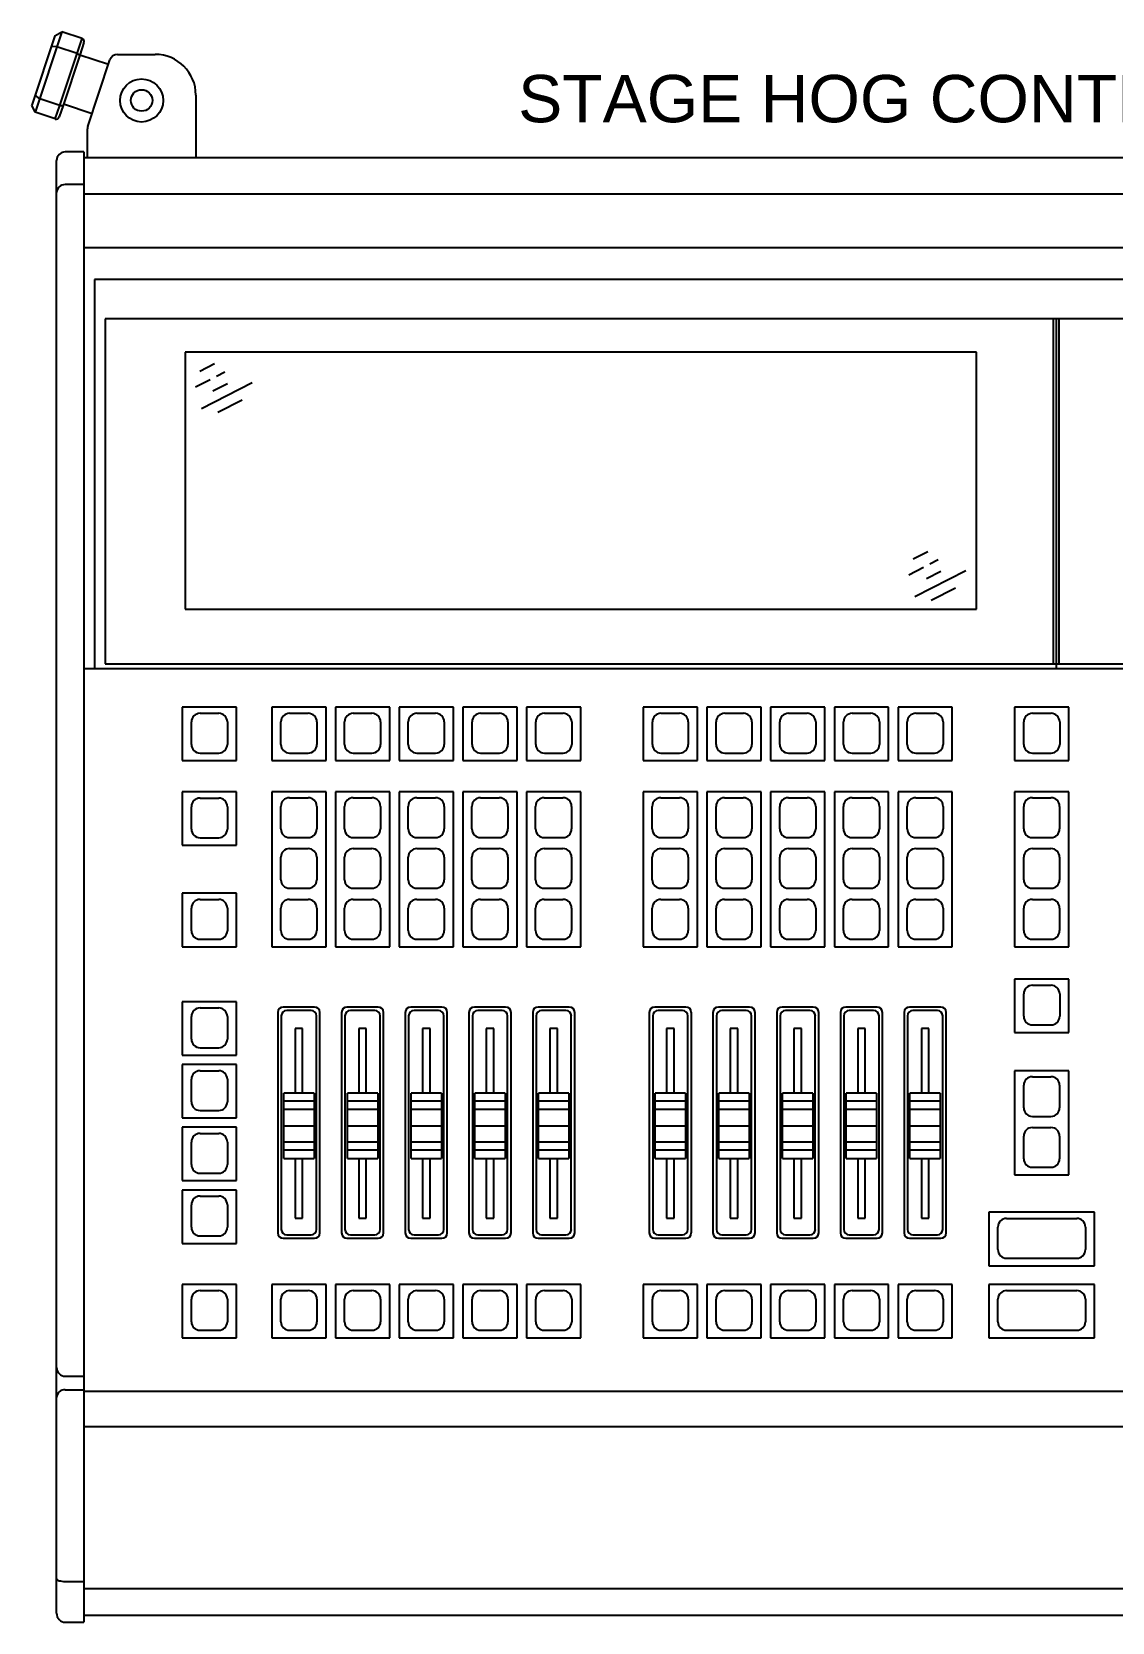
# Model space of a CAD drawing. Extents: x -49 to 275, y -8 to 142.
# Drawn here: x 183.56 to 199.24, y 18.79 to 41.89 of the extents above; entities that cross this region are included whole.
import ezdxf
from ezdxf.enums import TextEntityAlignment as Align

# ---------------------------------------------------------------- set-up
doc = ezdxf.new("R2010")
doc.units = 0
doc.header["$LTSCALE"] = 0.5
doc.header["$MEASUREMENT"] = 0
doc.layers.add('OBJECT', color=7, linetype='CONTINUOUS')
doc.layers.add('RISER', color=7, linetype='CONTINUOUS')
doc.styles.add('ARIAL', font='arial.ttf')

# ---------------------------------------------------------------- blocks, each defined once
blk = doc.blocks.new('*U73')
at = {"layer": 'RISER'}
for p, q in [((-14.526, 12.364), (-14.862, 11.356)), ((-14.424, 12.42), (-14.813, 11.252)), ((-14.526, 12.364), (-14.424, 12.42)), ((-14.131, 12.323), (-14.424, 12.42)), ((-14.204, 12.105), (-14.131, 12.323)), ((-14.105, 12.264), (-14.166, 12.08)), ((-14.497, 12.201), (-14.579, 12.205)), ((-14.204, 12.105), (-14.497, 12.201)), ((-14.455, 11.35), (-14.204, 12.105)), ((-14.166, 12.08), (-14.409, 11.35)), ((-14.204, 12.105), (-14.167, 12.078)), ((-13.75, 11.945), (-14.165, 12.083)), ((-13.616, 12.092), (-13.071, 12.092)), ((-14.049, 11.047), (-13.728, 12.011)), ((-13.842, 11.669), (-13.843, 11.674)), ((-14.813, 11.252), (-14.862, 11.356)), ((-14.748, 11.448), (-14.814, 11.5)), ((-14.455, 11.35), (-14.748, 11.448)), ((-14.521, 11.154), (-14.455, 11.35)), ((-14.409, 11.35), (-14.465, 11.184)), ((-14.455, 11.35), (-14.409, 11.35)), ((-14.402, 11.372), (-13.987, 11.233)), ((-12.48, 11.501), (-12.48, 10.596)), ((-14.521, 11.154), (-14.814, 11.251)), ((-14.055, 10.596), (-14.055, 11.01)), ((-14.108, 10.675), (-14.377, 10.675)), ((-14.108, 10.675), (-14.108, -10.68)), ((-14.502, -10.55), (-14.502, 10.55)), ((-14.108, 10.596), (14.108, 10.596)), ((-14.108, 10.201), (-14.377, 10.201)), ((14.108, 10.062), (-14.108, 10.062)), ((14.108, 9.28), (-14.108, 9.28)), ((13.969, 8.824), (-13.95, 8.824)), ((-13.95, 8.824), (-13.95, 3.17)), ((13.819, 8.25), (-13.799, 8.25)), ((-13.799, 8.25), (-13.799, 3.238)), ((-0.03, 8.25), (-0.03, 3.238)), ((0.01, 8.25), (0.01, 3.17)), ((0.049, 8.25), (0.049, 3.238)), ((-1.145, 7.765), (-12.635, 7.765)), ((-12.635, 7.765), (-12.635, 4.034)), ((-1.145, 4.034), (-1.145, 7.765)), ((-12.423, 7.491), (-12.211, 7.6)), ((-12.182, 7.419), (-12.06, 7.481)), ((-12.484, 7.264), (-12.272, 7.372)), ((-12.397, 6.947), (-11.66, 7.325)), ((-12.232, 7.205), (-12.02, 7.314)), ((-12.161, 6.893), (-11.809, 7.075)), ((-2.064, 4.763), (-1.852, 4.871)), ((-2.125, 4.535), (-1.913, 4.644)), ((-1.823, 4.69), (-1.701, 4.753)), ((-2.038, 4.219), (-1.301, 4.597)), ((-1.873, 4.477), (-1.661, 4.586)), ((-1.803, 4.165), (-1.45, 4.346)), ((-12.635, 4.034), (-1.145, 4.034)), ((-13.799, 3.238), (13.819, 3.238)), ((-14.108, 3.17), (14.108, 3.17)), ((-11.89, 2.611), (-12.677, 2.611)), ((-12.677, 2.611), (-12.677, 1.836)), ((-11.89, 1.836), (-11.89, 2.611)), ((-10.59, 2.611), (-11.378, 2.611)), ((-11.378, 2.611), (-11.378, 1.836)), ((-10.59, 1.836), (-10.59, 2.611)), ((-9.665, 2.611), (-10.453, 2.611)), ((-10.453, 2.611), (-10.453, 1.836)), ((-9.665, 1.836), (-9.665, 2.611)), ((-8.74, 2.611), (-9.528, 2.611)), ((-9.528, 2.611), (-9.528, 1.836)), ((-8.74, 1.836), (-8.74, 2.611)), ((-7.815, 2.611), (-8.603, 2.611)), ((-8.603, 2.611), (-8.603, 1.836)), ((-7.815, 1.836), (-7.815, 2.611)), ((-6.89, 2.611), (-7.678, 2.611)), ((-7.678, 2.611), (-7.678, 1.836)), ((-6.89, 1.836), (-6.89, 2.611)), ((-5.197, 2.611), (-5.984, 2.611)), ((-5.984, 2.611), (-5.984, 1.836)), ((-5.197, 1.836), (-5.197, 2.611)), ((-4.272, 2.611), (-5.059, 2.611)), ((-5.059, 2.611), (-5.059, 1.836)), ((-4.272, 1.836), (-4.272, 2.611)), ((-3.347, 2.611), (-4.134, 2.611)), ((-4.134, 2.611), (-4.134, 1.836)), ((-3.347, 1.836), (-3.347, 2.611)), ((-2.422, 2.611), (-3.209, 2.611)), ((-3.209, 2.611), (-3.209, 1.836)), ((-2.422, 1.836), (-2.422, 2.611)), ((-1.497, 2.611), (-2.284, 2.611)), ((-2.284, 2.611), (-2.284, 1.836)), ((-1.497, 1.836), (-1.497, 2.611)), ((0.196, 2.611), (-0.591, 2.611)), ((-0.591, 2.611), (-0.591, 1.836)), ((0.196, 1.836), (0.196, 2.611)), ((-12.544, 2.069), (-12.544, 2.396)), ((-12.419, 2.521), (-12.148, 2.521)), ((-12.023, 2.396), (-12.023, 2.069)), ((-11.245, 2.069), (-11.245, 2.396)), ((-11.12, 2.521), (-10.848, 2.521)), ((-10.723, 2.396), (-10.723, 2.069)), ((-10.32, 2.069), (-10.32, 2.396)), ((-10.195, 2.521), (-9.923, 2.521)), ((-9.798, 2.396), (-9.798, 2.069)), ((-9.395, 2.069), (-9.395, 2.396)), ((-9.27, 2.521), (-8.998, 2.521)), ((-8.873, 2.396), (-8.873, 2.069)), ((-8.47, 2.069), (-8.47, 2.396)), ((-8.345, 2.521), (-8.073, 2.521)), ((-7.948, 2.396), (-7.948, 2.069)), ((-7.545, 2.069), (-7.545, 2.396)), ((-7.42, 2.521), (-7.148, 2.521)), ((-7.023, 2.396), (-7.023, 2.069)), ((-5.851, 2.069), (-5.851, 2.396)), ((-5.726, 2.521), (-5.455, 2.521)), ((-5.33, 2.396), (-5.33, 2.069)), ((-4.926, 2.069), (-4.926, 2.396)), ((-4.801, 2.521), (-4.53, 2.521)), ((-4.405, 2.396), (-4.405, 2.069)), ((-4.001, 2.069), (-4.001, 2.396)), ((-3.876, 2.521), (-3.605, 2.521)), ((-3.48, 2.396), (-3.48, 2.069)), ((-3.076, 2.069), (-3.076, 2.396)), ((-2.951, 2.521), (-2.68, 2.521)), ((-2.555, 2.396), (-2.555, 2.069)), ((-2.151, 2.069), (-2.151, 2.396)), ((-2.026, 2.521), (-1.755, 2.521)), ((-1.63, 2.396), (-1.63, 2.069)), ((-0.458, 2.069), (-0.458, 2.396)), ((-0.333, 2.521), (-0.062, 2.521)), ((0.063, 2.396), (0.063, 2.069)), ((-12.419, 1.944), (-12.148, 1.944)), ((-11.12, 1.944), (-10.848, 1.944)), ((-10.195, 1.944), (-9.923, 1.944)), ((-9.27, 1.944), (-8.998, 1.944)), ((-8.345, 1.944), (-8.073, 1.944)), ((-7.42, 1.944), (-7.148, 1.944)), ((-5.726, 1.944), (-5.455, 1.944)), ((-4.801, 1.944), (-4.53, 1.944)), ((-3.876, 1.944), (-3.605, 1.944)), ((-2.951, 1.944), (-2.68, 1.944)), ((-2.026, 1.944), (-1.755, 1.944)), ((-0.333, 1.944), (-0.062, 1.944)), ((-12.677, 1.836), (-11.89, 1.836)), ((-11.378, 1.836), (-10.59, 1.836)), ((-10.453, 1.836), (-9.665, 1.836)), ((-9.528, 1.836), (-8.74, 1.836)), ((-8.603, 1.836), (-7.815, 1.836)), ((-7.678, 1.836), (-6.89, 1.836)), ((-5.984, 1.836), (-5.197, 1.836)), ((-5.059, 1.836), (-4.272, 1.836)), ((-4.134, 1.836), (-3.347, 1.836)), ((-3.209, 1.836), (-2.422, 1.836)), ((-2.284, 1.836), (-1.497, 1.836)), ((-0.591, 1.836), (0.196, 1.836)), ((-11.89, 1.38), (-12.677, 1.38)), ((-12.677, 1.38), (-12.677, 0.605)), ((-12.544, 0.838), (-12.544, 1.165)), ((-12.419, 1.29), (-12.148, 1.29)), ((-12.023, 1.165), (-12.023, 0.838)), ((-11.89, 0.605), (-11.89, 1.38)), ((-10.59, 1.38), (-11.378, 1.38)), ((-11.378, 1.38), (-11.378, -0.869)), ((-11.246, 0.842), (-11.246, 1.17)), ((-11.121, 1.295), (-10.849, 1.295)), ((-10.724, 1.17), (-10.724, 0.842)), ((-10.59, -0.869), (-10.59, 1.38)), ((-9.665, 1.38), (-10.453, 1.38)), ((-10.453, 1.38), (-10.453, -0.869)), ((-10.321, 0.842), (-10.321, 1.17)), ((-10.196, 1.295), (-9.924, 1.295)), ((-9.799, 1.17), (-9.799, 0.842)), ((-9.665, -0.869), (-9.665, 1.38)), ((-8.74, 1.38), (-9.528, 1.38)), ((-9.528, 1.38), (-9.528, -0.869)), ((-9.396, 0.842), (-9.396, 1.17)), ((-9.271, 1.295), (-8.999, 1.295)), ((-8.874, 1.17), (-8.874, 0.842)), ((-8.74, -0.869), (-8.74, 1.38)), ((-7.815, 1.38), (-8.603, 1.38)), ((-8.603, 1.38), (-8.603, -0.869)), ((-8.471, 0.842), (-8.471, 1.17)), ((-8.346, 1.295), (-8.074, 1.295)), ((-7.949, 1.17), (-7.949, 0.842)), ((-7.815, -0.869), (-7.815, 1.38)), ((-6.89, 1.38), (-7.678, 1.38)), ((-7.678, 1.38), (-7.678, -0.869)), ((-7.546, 0.842), (-7.546, 1.17)), ((-7.421, 1.295), (-7.149, 1.295)), ((-7.024, 1.17), (-7.024, 0.842)), ((-6.89, -0.869), (-6.89, 1.38)), ((-5.197, 1.38), (-5.984, 1.38)), ((-5.984, 1.38), (-5.984, -0.869)), ((-5.852, 0.842), (-5.852, 1.17)), ((-5.727, 1.295), (-5.456, 1.295)), ((-5.331, 1.17), (-5.331, 0.842)), ((-5.197, -0.869), (-5.197, 1.38)), ((-4.272, 1.38), (-5.059, 1.38)), ((-5.059, 1.38), (-5.059, -0.869)), ((-4.927, 0.842), (-4.927, 1.17)), ((-4.802, 1.295), (-4.531, 1.295)), ((-4.406, 1.17), (-4.406, 0.842)), ((-4.272, -0.869), (-4.272, 1.38)), ((-3.346, 1.38), (-4.134, 1.38)), ((-4.134, 1.38), (-4.134, -0.869)), ((-4.002, 0.842), (-4.002, 1.17)), ((-3.877, 1.295), (-3.605, 1.295)), ((-3.48, 1.17), (-3.48, 0.842)), ((-3.346, -0.869), (-3.346, 1.38)), ((-2.421, 1.38), (-3.209, 1.38)), ((-3.209, 1.38), (-3.209, -0.869)), ((-3.077, 0.842), (-3.077, 1.17)), ((-2.952, 1.295), (-2.68, 1.295)), ((-2.555, 1.17), (-2.555, 0.842)), ((-2.421, -0.869), (-2.421, 1.38)), ((-1.496, 1.38), (-2.283, 1.38)), ((-2.283, 1.38), (-2.283, -0.869)), ((-2.151, 0.842), (-2.151, 1.17)), ((-2.026, 1.295), (-1.755, 1.295)), ((-1.63, 1.17), (-1.63, 0.842)), ((-1.496, -0.869), (-1.496, 1.38)), ((0.196, 1.38), (-0.591, 1.38)), ((-0.591, 1.38), (-0.591, -0.869)), ((-0.459, 0.842), (-0.459, 1.17)), ((-0.334, 1.295), (-0.063, 1.295)), ((0.062, 1.17), (0.062, 0.842)), ((0.196, -0.869), (0.196, 1.38)), ((-12.419, 0.713), (-12.148, 0.713)), ((-11.121, 0.717), (-10.849, 0.717)), ((-10.196, 0.717), (-9.924, 0.717)), ((-9.271, 0.717), (-8.999, 0.717)), ((-8.346, 0.717), (-8.074, 0.717)), ((-7.421, 0.717), (-7.149, 0.717)), ((-5.727, 0.717), (-5.456, 0.717)), ((-4.802, 0.717), (-4.531, 0.717)), ((-3.877, 0.717), (-3.605, 0.717)), ((-2.952, 0.717), (-2.68, 0.717)), ((-2.026, 0.717), (-1.755, 0.717)), ((-0.334, 0.717), (-0.063, 0.717)), ((-12.677, 0.605), (-11.89, 0.605)), ((-11.121, 0.557), (-10.849, 0.557)), ((-10.196, 0.557), (-9.924, 0.557)), ((-9.271, 0.557), (-8.999, 0.557)), ((-8.346, 0.557), (-8.074, 0.557)), ((-7.421, 0.557), (-7.149, 0.557)), ((-5.727, 0.557), (-5.456, 0.557)), ((-4.802, 0.557), (-4.531, 0.557)), ((-3.877, 0.557), (-3.605, 0.557)), ((-2.952, 0.557), (-2.68, 0.557)), ((-2.026, 0.557), (-1.755, 0.557)), ((-0.334, 0.557), (-0.063, 0.557)), ((-11.246, 0.104), (-11.246, 0.432)), ((-10.724, 0.432), (-10.724, 0.104)), ((-10.321, 0.104), (-10.321, 0.432)), ((-9.799, 0.432), (-9.799, 0.104)), ((-9.396, 0.104), (-9.396, 0.432)), ((-8.874, 0.432), (-8.874, 0.104)), ((-8.471, 0.104), (-8.471, 0.432)), ((-7.949, 0.432), (-7.949, 0.104)), ((-7.546, 0.104), (-7.546, 0.432)), ((-7.024, 0.432), (-7.024, 0.104)), ((-5.852, 0.104), (-5.852, 0.432)), ((-5.331, 0.432), (-5.331, 0.104)), ((-4.927, 0.104), (-4.927, 0.432)), ((-4.406, 0.432), (-4.406, 0.104)), ((-4.002, 0.104), (-4.002, 0.432)), ((-3.48, 0.432), (-3.48, 0.104)), ((-3.077, 0.104), (-3.077, 0.432)), ((-2.555, 0.432), (-2.555, 0.104)), ((-2.151, 0.104), (-2.151, 0.432)), ((-1.63, 0.432), (-1.63, 0.104)), ((-0.459, 0.104), (-0.459, 0.432)), ((0.062, 0.432), (0.062, 0.104)), ((-11.89, -0.093), (-12.677, -0.093)), ((-12.677, -0.093), (-12.677, -0.869)), ((-12.419, -0.183), (-12.148, -0.183)), ((-11.89, -0.869), (-11.89, -0.093)), ((-11.121, -0.021), (-10.849, -0.021)), ((-11.121, -0.182), (-10.849, -0.182)), ((-10.196, -0.021), (-9.924, -0.021)), ((-10.196, -0.182), (-9.924, -0.182)), ((-9.271, -0.021), (-8.999, -0.021)), ((-9.271, -0.182), (-8.999, -0.182)), ((-8.346, -0.021), (-8.074, -0.021)), ((-8.346, -0.182), (-8.074, -0.182)), ((-7.421, -0.021), (-7.149, -0.021)), ((-7.421, -0.182), (-7.149, -0.182)), ((-5.727, -0.021), (-5.456, -0.021)), ((-5.727, -0.182), (-5.456, -0.182)), ((-4.802, -0.021), (-4.531, -0.021)), ((-4.802, -0.182), (-4.531, -0.182)), ((-3.877, -0.021), (-3.605, -0.021)), ((-3.877, -0.182), (-3.605, -0.182)), ((-2.952, -0.021), (-2.68, -0.021)), ((-2.952, -0.182), (-2.68, -0.182)), ((-2.026, -0.021), (-1.755, -0.021)), ((-2.026, -0.182), (-1.755, -0.182)), ((-0.334, -0.021), (-0.063, -0.021)), ((-0.334, -0.182), (-0.063, -0.182)), ((-12.544, -0.636), (-12.544, -0.308)), ((-12.023, -0.308), (-12.023, -0.636)), ((-11.246, -0.635), (-11.246, -0.307)), ((-10.724, -0.307), (-10.724, -0.635)), ((-10.321, -0.635), (-10.321, -0.307)), ((-9.799, -0.307), (-9.799, -0.635)), ((-9.396, -0.635), (-9.396, -0.307)), ((-8.874, -0.307), (-8.874, -0.635)), ((-8.471, -0.635), (-8.471, -0.307)), ((-7.949, -0.307), (-7.949, -0.635)), ((-7.546, -0.635), (-7.546, -0.307)), ((-7.024, -0.307), (-7.024, -0.635)), ((-5.852, -0.635), (-5.852, -0.307)), ((-5.331, -0.307), (-5.331, -0.635)), ((-4.927, -0.635), (-4.927, -0.307)), ((-4.406, -0.307), (-4.406, -0.635)), ((-4.002, -0.635), (-4.002, -0.307)), ((-3.48, -0.307), (-3.48, -0.635)), ((-3.077, -0.635), (-3.077, -0.307)), ((-2.555, -0.307), (-2.555, -0.635)), ((-2.151, -0.635), (-2.151, -0.307)), ((-1.63, -0.307), (-1.63, -0.635)), ((-0.459, -0.635), (-0.459, -0.307)), ((0.062, -0.307), (0.062, -0.635)), ((-12.677, -0.869), (-11.89, -0.869)), ((-12.419, -0.761), (-12.148, -0.761)), ((-11.378, -0.869), (-10.59, -0.869)), ((-11.121, -0.76), (-10.849, -0.76)), ((-10.453, -0.869), (-9.665, -0.869)), ((-10.196, -0.76), (-9.924, -0.76)), ((-9.528, -0.869), (-8.74, -0.869)), ((-9.271, -0.76), (-8.999, -0.76)), ((-8.603, -0.869), (-7.815, -0.869)), ((-8.346, -0.76), (-8.074, -0.76)), ((-7.678, -0.869), (-6.89, -0.869)), ((-7.421, -0.76), (-7.149, -0.76)), ((-5.984, -0.869), (-5.197, -0.869)), ((-5.727, -0.76), (-5.456, -0.76)), ((-5.059, -0.869), (-4.272, -0.869)), ((-4.802, -0.76), (-4.531, -0.76)), ((-4.134, -0.869), (-3.346, -0.869)), ((-3.877, -0.76), (-3.605, -0.76)), ((-3.209, -0.869), (-2.421, -0.869)), ((-2.952, -0.76), (-2.68, -0.76)), ((-2.283, -0.869), (-1.496, -0.869)), ((-2.026, -0.76), (-1.755, -0.76)), ((-0.591, -0.869), (0.196, -0.869)), ((-0.334, -0.76), (-0.063, -0.76)), ((0.196, -1.338), (-0.591, -1.338)), ((-0.591, -1.338), (-0.591, -2.113)), ((0.196, -2.113), (0.196, -1.338)), ((-0.458, -1.88), (-0.458, -1.553)), ((-0.333, -1.428), (-0.062, -1.428)), ((0.063, -1.553), (0.063, -1.88)), ((-11.89, -1.669), (-12.677, -1.669)), ((-12.677, -1.669), (-12.677, -2.445)), ((-12.419, -1.759), (-12.148, -1.759)), ((-11.89, -2.445), (-11.89, -1.669)), ((-11.289, -1.822), (-11.289, -5.027)), ((-10.757, -1.745), (-11.21, -1.745)), ((-10.807, -1.796), (-11.161, -1.796)), ((-10.679, -5.027), (-10.679, -1.822)), ((-10.364, -1.822), (-10.364, -5.027)), ((-9.832, -1.745), (-10.285, -1.745)), ((-9.882, -1.796), (-10.236, -1.796)), ((-9.754, -5.027), (-9.754, -1.822)), ((-9.439, -1.822), (-9.439, -5.027)), ((-8.907, -1.745), (-9.36, -1.745)), ((-8.957, -1.796), (-9.311, -1.796)), ((-8.829, -5.027), (-8.829, -1.822)), ((-8.514, -1.822), (-8.514, -5.027)), ((-7.982, -1.745), (-8.435, -1.745)), ((-8.032, -1.796), (-8.386, -1.796)), ((-7.904, -5.027), (-7.904, -1.822)), ((-7.589, -1.822), (-7.589, -5.027)), ((-7.057, -1.745), (-7.51, -1.745)), ((-7.107, -1.796), (-7.461, -1.796)), ((-6.979, -5.027), (-6.979, -1.822)), ((-5.896, -1.822), (-5.896, -5.027)), ((-5.364, -1.745), (-5.817, -1.745)), ((-5.413, -1.796), (-5.768, -1.796)), ((-5.285, -5.027), (-5.285, -1.822)), ((-4.971, -1.822), (-4.971, -5.027)), ((-4.439, -1.745), (-4.892, -1.745)), ((-4.488, -1.796), (-4.843, -1.796)), ((-4.36, -5.027), (-4.36, -1.822)), ((-4.046, -1.822), (-4.046, -5.027)), ((-3.514, -1.745), (-3.967, -1.745)), ((-3.563, -1.796), (-3.918, -1.796)), ((-3.435, -5.027), (-3.435, -1.822)), ((-3.121, -1.822), (-3.121, -5.027)), ((-2.589, -1.745), (-3.042, -1.745)), ((-2.638, -1.796), (-2.993, -1.796)), ((-2.51, -5.027), (-2.51, -1.822)), ((-2.196, -1.822), (-2.196, -5.027)), ((-1.664, -1.745), (-2.117, -1.745)), ((-1.713, -1.796), (-2.068, -1.796)), ((-1.585, -5.027), (-1.585, -1.822)), ((-12.544, -2.212), (-12.544, -1.884)), ((-12.023, -1.884), (-12.023, -2.212)), ((-11.24, -1.873), (-11.24, -4.975)), ((-11.038, -2.059), (-11.038, -2.995)), ((-10.93, -2.059), (-11.038, -2.059)), ((-10.93, -2.995), (-10.93, -2.059)), ((-10.728, -4.975), (-10.728, -1.873)), ((-10.315, -1.873), (-10.315, -4.975)), ((-10.113, -2.059), (-10.113, -2.995)), ((-10.005, -2.059), (-10.113, -2.059)), ((-10.005, -2.995), (-10.005, -2.059)), ((-9.803, -4.975), (-9.803, -1.873)), ((-9.39, -1.873), (-9.39, -4.975)), ((-9.188, -2.059), (-9.188, -2.995)), ((-9.08, -2.059), (-9.188, -2.059)), ((-9.08, -2.995), (-9.08, -2.059)), ((-8.878, -4.975), (-8.878, -1.873)), ((-8.465, -1.873), (-8.465, -4.975)), ((-8.263, -2.059), (-8.263, -2.995)), ((-8.155, -2.059), (-8.263, -2.059)), ((-8.155, -2.995), (-8.155, -2.059)), ((-7.953, -4.975), (-7.953, -1.873)), ((-7.54, -1.873), (-7.54, -4.975)), ((-7.338, -2.059), (-7.338, -2.995)), ((-7.23, -2.059), (-7.338, -2.059)), ((-7.23, -2.995), (-7.23, -2.059)), ((-7.028, -4.975), (-7.028, -1.873)), ((-5.846, -1.873), (-5.846, -4.975)), ((-5.645, -2.059), (-5.645, -2.995)), ((-5.536, -2.059), (-5.645, -2.059)), ((-5.536, -2.995), (-5.536, -2.059)), ((-5.335, -4.975), (-5.335, -1.873)), ((-4.921, -1.873), (-4.921, -4.975)), ((-4.72, -2.059), (-4.72, -2.995)), ((-4.611, -2.059), (-4.72, -2.059)), ((-4.611, -2.995), (-4.611, -2.059)), ((-4.41, -4.975), (-4.41, -1.873)), ((-3.996, -1.873), (-3.996, -4.975)), ((-3.795, -2.059), (-3.795, -2.995)), ((-3.686, -2.059), (-3.795, -2.059)), ((-3.686, -2.995), (-3.686, -2.059)), ((-3.485, -4.975), (-3.485, -1.873)), ((-3.071, -1.873), (-3.071, -4.975)), ((-2.87, -2.059), (-2.87, -2.995)), ((-2.761, -2.059), (-2.87, -2.059)), ((-2.761, -2.995), (-2.761, -2.059)), ((-2.56, -4.975), (-2.56, -1.873)), ((-2.146, -1.873), (-2.146, -4.975)), ((-1.945, -2.059), (-1.945, -2.995)), ((-1.836, -2.059), (-1.945, -2.059)), ((-1.836, -2.995), (-1.836, -2.059)), ((-1.635, -4.975), (-1.635, -1.873)), ((-0.333, -2.005), (-0.062, -2.005)), ((-0.591, -2.113), (0.196, -2.113)), ((-12.677, -2.445), (-11.89, -2.445)), ((-12.419, -2.337), (-12.148, -2.337)), ((-11.89, -2.58), (-12.677, -2.58)), ((-12.677, -2.58), (-12.677, -3.356)), ((-12.419, -2.67), (-12.148, -2.67)), ((-11.89, -3.356), (-11.89, -2.58)), ((0.196, -2.671), (-0.591, -2.671)), ((-0.591, -2.671), (-0.591, -4.182)), ((-0.334, -2.757), (-0.063, -2.757)), ((0.196, -4.182), (0.196, -2.671)), ((-12.544, -3.123), (-12.544, -2.795)), ((-12.023, -2.795), (-12.023, -3.123)), ((-10.764, -2.995), (-11.204, -2.995)), ((-11.204, -3.944), (-11.204, -2.995)), ((-11.204, -2.995), (-11.204, -2.995)), ((-10.764, -2.995), (-10.764, -3.944)), ((-10.764, -2.995), (-10.764, -2.995)), ((-9.839, -2.995), (-10.279, -2.995)), ((-10.279, -3.944), (-10.279, -2.995)), ((-10.279, -2.995), (-10.279, -2.995)), ((-9.839, -2.995), (-9.839, -3.944)), ((-9.839, -2.995), (-9.839, -2.995)), ((-8.914, -2.995), (-9.354, -2.995)), ((-9.354, -3.944), (-9.354, -2.995)), ((-9.354, -2.995), (-9.354, -2.995)), ((-8.914, -2.995), (-8.914, -3.944)), ((-8.914, -2.995), (-8.914, -2.995)), ((-7.989, -2.995), (-8.429, -2.995)), ((-8.429, -3.944), (-8.429, -2.995)), ((-8.429, -2.995), (-8.429, -2.995)), ((-7.989, -2.995), (-7.989, -3.944)), ((-7.989, -2.995), (-7.989, -2.995)), ((-7.064, -2.995), (-7.504, -2.995)), ((-7.504, -3.944), (-7.504, -2.995)), ((-7.504, -2.995), (-7.504, -2.995)), ((-7.064, -2.995), (-7.064, -3.944)), ((-7.064, -2.995), (-7.064, -2.995)), ((-5.371, -2.995), (-5.811, -2.995)), ((-5.811, -3.944), (-5.811, -2.995)), ((-5.811, -2.995), (-5.811, -2.995)), ((-5.371, -2.995), (-5.371, -3.944)), ((-5.371, -2.995), (-5.371, -2.995)), ((-4.446, -2.995), (-4.886, -2.995)), ((-4.886, -3.944), (-4.886, -2.995)), ((-4.886, -2.995), (-4.886, -2.995)), ((-4.446, -2.995), (-4.446, -3.944)), ((-4.446, -2.995), (-4.446, -2.995)), ((-3.521, -2.995), (-3.961, -2.995)), ((-3.961, -3.944), (-3.961, -2.995)), ((-3.961, -2.995), (-3.961, -2.995)), ((-3.521, -2.995), (-3.521, -3.944)), ((-3.521, -2.995), (-3.521, -2.995)), ((-2.596, -2.995), (-3.036, -2.995)), ((-3.036, -3.944), (-3.036, -2.995)), ((-3.036, -2.995), (-3.036, -2.995)), ((-2.596, -2.995), (-2.596, -3.944)), ((-2.596, -2.995), (-2.596, -2.995)), ((-1.671, -2.995), (-2.111, -2.995)), ((-2.111, -3.944), (-2.111, -2.995)), ((-2.111, -2.995), (-2.111, -2.995)), ((-1.671, -2.995), (-1.671, -3.944)), ((-1.671, -2.995), (-1.671, -2.995)), ((-0.459, -3.209), (-0.459, -2.882)), ((0.062, -2.882), (0.062, -3.209)), ((-10.764, -3.113), (-11.204, -3.113)), ((-10.764, -3.232), (-11.204, -3.232)), ((-9.839, -3.114), (-10.279, -3.114)), ((-9.839, -3.233), (-10.279, -3.233)), ((-8.914, -3.114), (-9.354, -3.114)), ((-8.914, -3.233), (-9.354, -3.233)), ((-7.989, -3.113), (-8.429, -3.113)), ((-7.989, -3.232), (-8.429, -3.232)), ((-7.064, -3.113), (-7.504, -3.113)), ((-7.064, -3.232), (-7.504, -3.232)), ((-5.371, -3.113), (-5.811, -3.113)), ((-5.371, -3.232), (-5.811, -3.232)), ((-4.446, -3.113), (-4.886, -3.113)), ((-4.446, -3.232), (-4.886, -3.232)), ((-3.521, -3.113), (-3.961, -3.113)), ((-3.521, -3.232), (-3.961, -3.232)), ((-2.596, -3.113), (-3.036, -3.113)), ((-2.596, -3.232), (-3.036, -3.232)), ((-1.671, -3.113), (-2.111, -3.113)), ((-1.671, -3.232), (-2.111, -3.232)), ((-12.677, -3.356), (-11.89, -3.356)), ((-12.419, -3.248), (-12.148, -3.248)), ((-0.334, -3.334), (-0.063, -3.334)), ((-11.89, -3.491), (-12.677, -3.491)), ((-12.677, -3.491), (-12.677, -4.267)), ((-12.419, -3.581), (-12.148, -3.581)), ((-11.89, -4.267), (-11.89, -3.491)), ((-11.204, -3.469), (-10.764, -3.469)), ((-10.279, -3.47), (-9.839, -3.47)), ((-9.354, -3.47), (-8.914, -3.47)), ((-8.429, -3.469), (-7.989, -3.469)), ((-7.504, -3.469), (-7.064, -3.469)), ((-5.811, -3.469), (-5.371, -3.469)), ((-4.886, -3.469), (-4.446, -3.469)), ((-3.961, -3.469), (-3.521, -3.469)), ((-3.036, -3.469), (-2.596, -3.469)), ((-2.111, -3.469), (-1.671, -3.469)), ((-0.459, -3.948), (-0.459, -3.62)), ((-0.334, -3.495), (-0.063, -3.495)), ((0.062, -3.62), (0.062, -3.948)), ((-12.544, -4.034), (-12.544, -3.706)), ((-12.023, -3.706), (-12.023, -4.034)), ((-10.764, -3.707), (-11.204, -3.707)), ((-10.764, -3.825), (-11.204, -3.825)), ((-9.839, -3.707), (-10.279, -3.707)), ((-9.839, -3.826), (-10.279, -3.826)), ((-8.914, -3.707), (-9.354, -3.707)), ((-8.914, -3.826), (-9.354, -3.826)), ((-7.989, -3.707), (-8.429, -3.707)), ((-7.989, -3.825), (-8.429, -3.825)), ((-7.064, -3.707), (-7.504, -3.707)), ((-7.064, -3.825), (-7.504, -3.825)), ((-5.371, -3.707), (-5.811, -3.707)), ((-5.371, -3.825), (-5.811, -3.825)), ((-4.446, -3.707), (-4.886, -3.707)), ((-4.446, -3.825), (-4.886, -3.825)), ((-3.521, -3.707), (-3.961, -3.707)), ((-3.521, -3.825), (-3.961, -3.825)), ((-2.596, -3.707), (-3.036, -3.707)), ((-2.596, -3.825), (-3.036, -3.825)), ((-1.671, -3.707), (-2.111, -3.707)), ((-1.671, -3.825), (-2.111, -3.825)), ((-11.204, -3.944), (-10.764, -3.944)), ((-11.038, -3.944), (-11.038, -4.812)), ((-10.93, -4.812), (-10.93, -3.944)), ((-10.279, -3.944), (-9.839, -3.944)), ((-10.113, -3.944), (-10.113, -4.812)), ((-10.005, -4.812), (-10.005, -3.944)), ((-9.354, -3.944), (-8.914, -3.944)), ((-9.188, -3.944), (-9.188, -4.812)), ((-9.08, -4.812), (-9.08, -3.944)), ((-8.429, -3.944), (-7.989, -3.944)), ((-8.263, -3.944), (-8.263, -4.812)), ((-8.155, -4.812), (-8.155, -3.944)), ((-7.504, -3.944), (-7.064, -3.944)), ((-7.338, -3.944), (-7.338, -4.812)), ((-7.23, -4.812), (-7.23, -3.944)), ((-5.811, -3.944), (-5.371, -3.944)), ((-5.645, -3.944), (-5.645, -4.812)), ((-5.536, -4.812), (-5.536, -3.944)), ((-4.886, -3.944), (-4.446, -3.944)), ((-4.72, -3.944), (-4.72, -4.812)), ((-4.611, -4.812), (-4.611, -3.944)), ((-3.961, -3.944), (-3.521, -3.944)), ((-3.795, -3.944), (-3.795, -4.812)), ((-3.686, -4.812), (-3.686, -3.944)), ((-3.036, -3.944), (-2.596, -3.944)), ((-2.87, -3.944), (-2.87, -4.812)), ((-2.761, -4.812), (-2.761, -3.944)), ((-2.111, -3.944), (-1.671, -3.944)), ((-1.945, -3.944), (-1.945, -4.812)), ((-1.836, -4.812), (-1.836, -3.944)), ((-0.334, -4.073), (-0.063, -4.073)), ((-12.677, -4.267), (-11.89, -4.267)), ((-12.419, -4.159), (-12.148, -4.159)), ((-0.591, -4.182), (0.196, -4.182)), ((-11.89, -4.403), (-12.677, -4.403)), ((-12.677, -4.403), (-12.677, -5.178)), ((-12.544, -4.945), (-12.544, -4.617)), ((-12.419, -4.492), (-12.148, -4.492)), ((-12.023, -4.617), (-12.023, -4.945)), ((-11.89, -5.178), (-11.89, -4.403)), ((-11.038, -4.812), (-10.93, -4.812)), ((-10.113, -4.812), (-10.005, -4.812)), ((-9.188, -4.812), (-9.08, -4.812)), ((-8.263, -4.812), (-8.155, -4.812)), ((-7.338, -4.812), (-7.23, -4.812)), ((-5.645, -4.812), (-5.536, -4.812)), ((-4.72, -4.812), (-4.611, -4.812)), ((-3.795, -4.812), (-3.686, -4.812)), ((-2.87, -4.812), (-2.761, -4.812)), ((-1.945, -4.812), (-1.836, -4.812)), ((0.57, -4.726), (-0.965, -4.726)), ((-0.965, -4.726), (-0.965, -5.502)), ((-0.709, -4.816), (0.312, -4.816)), ((0.57, -5.502), (0.57, -4.726)), ((-12.419, -5.07), (-12.148, -5.07)), ((-11.161, -5.053), (-10.807, -5.053)), ((-10.236, -5.053), (-9.882, -5.053)), ((-9.311, -5.053), (-8.957, -5.053)), ((-8.386, -5.053), (-8.032, -5.053)), ((-7.461, -5.053), (-7.107, -5.053)), ((-5.768, -5.053), (-5.413, -5.053)), ((-4.843, -5.053), (-4.488, -5.053)), ((-3.918, -5.053), (-3.563, -5.053)), ((-2.993, -5.053), (-2.638, -5.053)), ((-2.068, -5.053), (-1.713, -5.053)), ((-0.834, -5.269), (-0.834, -4.941)), ((0.437, -4.941), (0.437, -5.269)), ((-12.677, -5.178), (-11.89, -5.178)), ((-11.21, -5.104), (-10.757, -5.104)), ((-10.285, -5.104), (-9.832, -5.104)), ((-9.36, -5.104), (-8.907, -5.104)), ((-8.435, -5.104), (-7.982, -5.104)), ((-7.51, -5.104), (-7.057, -5.104)), ((-5.817, -5.104), (-5.364, -5.104)), ((-4.892, -5.104), (-4.439, -5.104)), ((-3.967, -5.104), (-3.514, -5.104)), ((-3.042, -5.104), (-2.589, -5.104)), ((-2.117, -5.104), (-1.664, -5.104)), ((-0.965, -5.502), (0.57, -5.502)), ((-0.709, -5.394), (0.312, -5.394)), ((-11.89, -5.773), (-12.677, -5.773)), ((-12.677, -5.773), (-12.677, -6.549)), ((-11.89, -6.549), (-11.89, -5.773)), ((-10.59, -5.773), (-11.378, -5.773)), ((-11.378, -5.773), (-11.378, -6.549)), ((-10.59, -6.549), (-10.59, -5.773)), ((-9.665, -5.773), (-10.453, -5.773)), ((-10.453, -5.773), (-10.453, -6.549)), ((-9.665, -6.549), (-9.665, -5.773)), ((-8.74, -5.773), (-9.528, -5.773)), ((-9.528, -5.773), (-9.528, -6.549)), ((-8.74, -6.549), (-8.74, -5.773)), ((-7.815, -5.773), (-8.603, -5.773)), ((-8.603, -5.773), (-8.603, -6.549)), ((-7.815, -6.549), (-7.815, -5.773)), ((-6.89, -5.773), (-7.678, -5.773)), ((-7.678, -5.773), (-7.678, -6.549)), ((-6.89, -6.549), (-6.89, -5.773)), ((-5.197, -5.773), (-5.984, -5.773)), ((-5.984, -5.773), (-5.984, -6.549)), ((-5.197, -6.549), (-5.197, -5.773)), ((-4.272, -5.773), (-5.059, -5.773)), ((-5.059, -5.773), (-5.059, -6.549)), ((-4.272, -6.549), (-4.272, -5.773)), ((-3.346, -5.773), (-4.134, -5.773)), ((-4.134, -5.773), (-4.134, -6.549)), ((-3.346, -6.549), (-3.346, -5.773)), ((-2.421, -5.773), (-3.209, -5.773)), ((-3.209, -5.773), (-3.209, -6.549)), ((-2.421, -6.549), (-2.421, -5.773)), ((-1.496, -5.773), (-2.283, -5.773)), ((-2.283, -5.773), (-2.283, -6.549)), ((-1.496, -6.549), (-1.496, -5.773)), ((0.57, -5.773), (-0.965, -5.773)), ((-0.965, -5.773), (-0.965, -6.549)), ((0.57, -6.549), (0.57, -5.773)), ((-12.544, -6.316), (-12.544, -5.988)), ((-12.419, -5.863), (-12.148, -5.863)), ((-12.023, -5.988), (-12.023, -6.316)), ((-11.245, -6.316), (-11.245, -5.988)), ((-11.12, -5.863), (-10.848, -5.863)), ((-10.723, -5.988), (-10.723, -6.316)), ((-10.32, -6.316), (-10.32, -5.988)), ((-10.195, -5.863), (-9.923, -5.863)), ((-9.798, -5.988), (-9.798, -6.316)), ((-9.395, -6.316), (-9.395, -5.988)), ((-9.27, -5.863), (-8.998, -5.863)), ((-8.873, -5.988), (-8.873, -6.316)), ((-8.47, -6.316), (-8.47, -5.988)), ((-8.345, -5.863), (-8.073, -5.863)), ((-7.948, -5.988), (-7.948, -6.316)), ((-7.545, -6.316), (-7.545, -5.988)), ((-7.42, -5.863), (-7.148, -5.863)), ((-7.023, -5.988), (-7.023, -6.316)), ((-5.851, -6.316), (-5.851, -5.988)), ((-5.726, -5.863), (-5.455, -5.863)), ((-5.33, -5.988), (-5.33, -6.316)), ((-4.926, -6.316), (-4.926, -5.988)), ((-4.801, -5.863), (-4.53, -5.863)), ((-4.405, -5.988), (-4.405, -6.316)), ((-4.001, -6.316), (-4.001, -5.988)), ((-3.876, -5.863), (-3.604, -5.863)), ((-3.479, -5.988), (-3.479, -6.316)), ((-3.076, -6.316), (-3.076, -5.988)), ((-2.951, -5.863), (-2.679, -5.863)), ((-2.554, -5.988), (-2.554, -6.316)), ((-2.151, -6.316), (-2.151, -5.988)), ((-2.026, -5.863), (-1.754, -5.863)), ((-1.629, -5.988), (-1.629, -6.316)), ((-0.834, -6.316), (-0.834, -5.988)), ((-0.709, -5.863), (0.312, -5.863)), ((0.437, -5.988), (0.437, -6.316)), ((-12.419, -6.441), (-12.148, -6.441)), ((-11.12, -6.441), (-10.848, -6.441)), ((-10.195, -6.441), (-9.923, -6.441)), ((-9.27, -6.441), (-8.998, -6.441)), ((-8.345, -6.441), (-8.073, -6.441)), ((-7.42, -6.441), (-7.148, -6.441)), ((-5.726, -6.441), (-5.455, -6.441)), ((-4.801, -6.441), (-4.53, -6.441)), ((-3.876, -6.441), (-3.604, -6.441)), ((-2.951, -6.441), (-2.679, -6.441)), ((-2.026, -6.441), (-1.754, -6.441)), ((-0.709, -6.441), (0.312, -6.441)), ((-12.677, -6.549), (-11.89, -6.549)), ((-11.378, -6.549), (-10.59, -6.549)), ((-10.453, -6.549), (-9.665, -6.549)), ((-9.528, -6.549), (-8.74, -6.549)), ((-8.603, -6.549), (-7.815, -6.549)), ((-7.678, -6.549), (-6.89, -6.549)), ((-5.984, -6.549), (-5.197, -6.549)), ((-5.059, -6.549), (-4.272, -6.549)), ((-4.134, -6.549), (-3.346, -6.549)), ((-3.209, -6.549), (-2.421, -6.549)), ((-2.283, -6.549), (-1.496, -6.549)), ((-0.965, -6.549), (0.57, -6.549)), ((-14.377, -7.107), (-14.108, -7.107)), ((-14.377, -7.304), (-14.108, -7.304)), ((-14.108, -7.324), (14.108, -7.324)), ((14.108, -7.844), (-14.108, -7.844)), ((-14.377, -10.088), (-14.108, -10.088)), ((14.108, -10.195), (-14.108, -10.195)), ((-14.108, -10.576), (14.108, -10.576)), ((-14.377, -10.68), (-14.108, -10.68))]:
    blk.add_line(p, q, dxfattribs=at)
at = {"layer": 'RISER', "flags": 128}
blk.add_lwpolyline([(-14.502, -10.053), (-14.499, -10.06), (-14.492, -10.067), (-14.481, -10.073), (-14.465, -10.078), (-14.446, -10.082), (-14.425, -10.086), (-14.401, -10.088), (-14.377, -10.088)], dxfattribs=at)
at = {"layer": 'RISER'}
for radius in [0.313, 0.156]:
    blk.add_circle((-13.268, 11.423), radius, dxfattribs=at)
for centre, radius, start, end in [((-14.148, 12.28), 0.0458, 339.8072, 68.9672), ((-13.616, 11.974), 0.118, 90, 161.5651), ((-13.071, 11.501), 0.591, 0, 90), ((-14.508, 11.197), 0.0454, 253.5698, 342.9774), ((-13.937, 11.01), 0.118, 161.5651, 180), ((-14.377, 10.55), 0.125, 90, 180), ((-14.381, 10.08), 0.121, 87.918, 177.7544), ((-12.419, 2.396), 0.125, 90, 180), ((-12.148, 2.396), 0.125, 0, 90), ((-11.12, 2.396), 0.125, 90, 180), ((-10.848, 2.396), 0.125, 0, 90), ((-10.195, 2.396), 0.125, 90, 180), ((-9.923, 2.396), 0.125, 0, 90), ((-9.27, 2.396), 0.125, 90, 180), ((-8.998, 2.396), 0.125, 0, 90), ((-8.345, 2.396), 0.125, 90, 180), ((-8.073, 2.396), 0.125, 0, 90), ((-7.42, 2.396), 0.125, 90, 180), ((-7.148, 2.396), 0.125, 0, 90), ((-5.726, 2.396), 0.125, 90, 180), ((-5.455, 2.396), 0.125, 0, 90), ((-4.801, 2.396), 0.125, 90, 180), ((-4.53, 2.396), 0.125, 0, 90), ((-3.876, 2.396), 0.125, 90, 180), ((-3.605, 2.396), 0.125, 0, 90), ((-2.951, 2.396), 0.125, 90, 180), ((-2.68, 2.396), 0.125, 0, 90), ((-2.026, 2.396), 0.125, 90, 180), ((-1.755, 2.396), 0.125, 0, 90), ((-0.333, 2.396), 0.125, 90, 180), ((-0.062, 2.396), 0.125, 0, 90), ((-12.419, 2.069), 0.125, 180, 270), ((-12.148, 2.069), 0.125, 270, 0), ((-11.12, 2.069), 0.125, 180, 270), ((-10.848, 2.069), 0.125, 270, 0), ((-10.195, 2.069), 0.125, 180, 270), ((-9.923, 2.069), 0.125, 270, 0), ((-9.27, 2.069), 0.125, 180, 270), ((-8.998, 2.069), 0.125, 270, 0), ((-8.345, 2.069), 0.125, 180, 270), ((-8.073, 2.069), 0.125, 270, 0), ((-7.42, 2.069), 0.125, 180, 270), ((-7.148, 2.069), 0.125, 270, 0), ((-5.726, 2.069), 0.125, 180, 270), ((-5.455, 2.069), 0.125, 270, 0), ((-4.801, 2.069), 0.125, 180, 270), ((-4.53, 2.069), 0.125, 270, 0), ((-3.876, 2.069), 0.125, 180, 270), ((-3.605, 2.069), 0.125, 270, 0), ((-2.951, 2.069), 0.125, 180, 270), ((-2.68, 2.069), 0.125, 270, 0), ((-2.026, 2.069), 0.125, 180, 270), ((-1.755, 2.069), 0.125, 270, 0), ((-0.333, 2.069), 0.125, 180, 270), ((-0.062, 2.069), 0.125, 270, 0), ((-12.419, 1.165), 0.125, 90, 180), ((-12.148, 1.165), 0.125, 0, 90), ((-11.121, 1.17), 0.125, 90, 180), ((-10.849, 1.17), 0.125, 0, 90), ((-10.196, 1.17), 0.125, 90, 180), ((-9.924, 1.17), 0.125, 0, 90), ((-9.271, 1.17), 0.125, 90, 180), ((-8.999, 1.17), 0.125, 0, 90), ((-8.346, 1.17), 0.125, 90, 180), ((-8.074, 1.17), 0.125, 0, 90), ((-7.421, 1.17), 0.125, 90, 180), ((-7.149, 1.17), 0.125, 0, 90), ((-5.727, 1.17), 0.125, 90, 180), ((-5.456, 1.17), 0.125, 0, 90), ((-4.802, 1.17), 0.125, 90, 180), ((-4.531, 1.17), 0.125, 0, 90), ((-3.877, 1.17), 0.125, 90, 180), ((-3.605, 1.17), 0.125, 0, 90), ((-2.952, 1.17), 0.125, 90, 180), ((-2.68, 1.17), 0.125, 0, 90), ((-2.026, 1.17), 0.125, 90, 180), ((-1.755, 1.17), 0.125, 0, 90), ((-0.334, 1.17), 0.125, 90, 180), ((-0.063, 1.17), 0.125, 0, 90), ((-12.419, 0.838), 0.125, 180, 270), ((-12.148, 0.838), 0.125, 270, 0), ((-11.121, 0.842), 0.125, 180, 270), ((-10.849, 0.842), 0.125, 270, 0), ((-10.196, 0.842), 0.125, 180, 270), ((-9.924, 0.842), 0.125, 270, 0), ((-9.271, 0.842), 0.125, 180, 270), ((-8.999, 0.842), 0.125, 270, 0), ((-8.346, 0.842), 0.125, 180, 270), ((-8.074, 0.842), 0.125, 270, 0), ((-7.421, 0.842), 0.125, 180, 270), ((-7.149, 0.842), 0.125, 270, 0), ((-5.727, 0.842), 0.125, 180, 270), ((-5.456, 0.842), 0.125, 270, 0), ((-4.802, 0.842), 0.125, 180, 270), ((-4.531, 0.842), 0.125, 270, 0), ((-3.877, 0.842), 0.125, 180, 270), ((-3.605, 0.842), 0.125, 270, 0), ((-2.952, 0.842), 0.125, 180, 270), ((-2.68, 0.842), 0.125, 270, 0), ((-2.026, 0.842), 0.125, 180, 270), ((-1.755, 0.842), 0.125, 270, 0), ((-0.334, 0.842), 0.125, 180, 270), ((-0.063, 0.842), 0.125, 270, 0), ((-11.121, 0.432), 0.125, 90, 180), ((-10.849, 0.432), 0.125, 0, 90), ((-10.196, 0.432), 0.125, 90, 180), ((-9.924, 0.432), 0.125, 0, 90), ((-9.271, 0.432), 0.125, 90, 180), ((-8.999, 0.432), 0.125, 0, 90), ((-8.346, 0.432), 0.125, 90, 180), ((-8.074, 0.432), 0.125, 0, 90), ((-7.421, 0.432), 0.125, 90, 180), ((-7.149, 0.432), 0.125, 0, 90), ((-5.727, 0.432), 0.125, 90, 180), ((-5.456, 0.432), 0.125, 0, 90), ((-4.802, 0.432), 0.125, 90, 180), ((-4.531, 0.432), 0.125, 0, 90), ((-3.877, 0.432), 0.125, 90, 180), ((-3.605, 0.432), 0.125, 0, 90), ((-2.952, 0.432), 0.125, 90, 180), ((-2.68, 0.432), 0.125, 0, 90), ((-2.026, 0.432), 0.125, 90, 180), ((-1.755, 0.432), 0.125, 0, 90), ((-0.334, 0.432), 0.125, 90, 180), ((-0.063, 0.432), 0.125, 0, 90), ((-11.121, 0.104), 0.125, 180, 270), ((-10.849, 0.104), 0.125, 270, 0), ((-10.196, 0.104), 0.125, 180, 270), ((-9.924, 0.104), 0.125, 270, 0), ((-9.271, 0.104), 0.125, 180, 270), ((-8.999, 0.104), 0.125, 270, 0), ((-8.346, 0.104), 0.125, 180, 270), ((-8.074, 0.104), 0.125, 270, 0), ((-7.421, 0.104), 0.125, 180, 270), ((-7.149, 0.104), 0.125, 270, 0), ((-5.727, 0.104), 0.125, 180, 270), ((-5.456, 0.104), 0.125, 270, 0), ((-4.802, 0.104), 0.125, 180, 270), ((-4.531, 0.104), 0.125, 270, 0), ((-3.877, 0.104), 0.125, 180, 270), ((-3.605, 0.104), 0.125, 270, 0), ((-2.952, 0.104), 0.125, 180, 270), ((-2.68, 0.104), 0.125, 270, 0), ((-2.026, 0.104), 0.125, 180, 270), ((-1.755, 0.104), 0.125, 270, 0), ((-0.334, 0.104), 0.125, 180, 270), ((-0.063, 0.104), 0.125, 270, 0), ((-12.419, -0.308), 0.125, 90, 180), ((-12.148, -0.308), 0.125, 0, 90), ((-11.121, -0.307), 0.125, 90, 180), ((-10.849, -0.307), 0.125, 0, 90), ((-10.196, -0.307), 0.125, 90, 180), ((-9.924, -0.307), 0.125, 0, 90), ((-9.271, -0.307), 0.125, 90, 180), ((-8.999, -0.307), 0.125, 0, 90), ((-8.346, -0.307), 0.125, 90, 180), ((-8.074, -0.307), 0.125, 0, 90), ((-7.421, -0.307), 0.125, 90, 180), ((-7.149, -0.307), 0.125, 0, 90), ((-5.727, -0.307), 0.125, 90, 180), ((-5.456, -0.307), 0.125, 0, 90), ((-4.802, -0.307), 0.125, 90, 180), ((-4.531, -0.307), 0.125, 0, 90), ((-3.877, -0.307), 0.125, 90, 180), ((-3.605, -0.307), 0.125, 0, 90), ((-2.952, -0.307), 0.125, 90, 180), ((-2.68, -0.307), 0.125, 0, 90), ((-2.026, -0.307), 0.125, 90, 180), ((-1.755, -0.307), 0.125, 0, 90), ((-0.334, -0.307), 0.125, 90, 180), ((-0.063, -0.307), 0.125, 0, 90), ((-12.419, -0.636), 0.125, 180, 270), ((-12.148, -0.636), 0.125, 270, 0), ((-11.121, -0.635), 0.125, 180, 270), ((-10.849, -0.635), 0.125, 270, 0), ((-10.196, -0.635), 0.125, 180, 270), ((-9.924, -0.635), 0.125, 270, 0), ((-9.271, -0.635), 0.125, 180, 270), ((-8.999, -0.635), 0.125, 270, 0), ((-8.346, -0.635), 0.125, 180, 270), ((-8.074, -0.635), 0.125, 270, 0), ((-7.421, -0.635), 0.125, 180, 270), ((-7.149, -0.635), 0.125, 270, 0), ((-5.727, -0.635), 0.125, 180, 270), ((-5.456, -0.635), 0.125, 270, 0), ((-4.802, -0.635), 0.125, 180, 270), ((-4.531, -0.635), 0.125, 270, 0), ((-3.877, -0.635), 0.125, 180, 270), ((-3.605, -0.635), 0.125, 270, 0), ((-2.952, -0.635), 0.125, 180, 270), ((-2.68, -0.635), 0.125, 270, 0), ((-2.026, -0.635), 0.125, 180, 270), ((-1.755, -0.635), 0.125, 270, 0), ((-0.334, -0.635), 0.125, 180, 270), ((-0.063, -0.635), 0.125, 270, 0), ((-0.333, -1.553), 0.125, 90, 180), ((-0.062, -1.553), 0.125, 0, 90), ((-12.419, -1.884), 0.125, 90, 180), ((-12.148, -1.884), 0.125, 0, 90), ((-11.211, -1.823), 0.0781, 89.5648, 179.5581), ((-11.162, -1.874), 0.0781, 89.5648, 179.5581), ((-10.806, -1.874), 0.0781, 0.4419, 90.4352), ((-10.757, -1.823), 0.0781, 0.4419, 90.4352), ((-10.286, -1.823), 0.0781, 89.5648, 179.5581), ((-10.237, -1.874), 0.0781, 89.5648, 179.5581), ((-9.881, -1.874), 0.0781, 0.4419, 90.4352), ((-9.832, -1.823), 0.0781, 0.4419, 90.4352), ((-9.361, -1.823), 0.0781, 89.5648, 179.5581), ((-9.312, -1.874), 0.0781, 89.5648, 179.5581), ((-8.956, -1.874), 0.0781, 0.4419, 90.4352), ((-8.907, -1.823), 0.0781, 0.4419, 90.4352), ((-8.436, -1.823), 0.0781, 89.5648, 179.5581), ((-8.387, -1.874), 0.0781, 89.5648, 179.5581), ((-8.031, -1.874), 0.0781, 0.4419, 90.4352), ((-7.982, -1.823), 0.0781, 0.4419, 90.4352), ((-7.511, -1.823), 0.0781, 89.5648, 179.5581), ((-7.462, -1.874), 0.0781, 89.5648, 179.5581), ((-7.106, -1.874), 0.0781, 0.4419, 90.4352), ((-7.057, -1.823), 0.0781, 0.4419, 90.4352), ((-5.818, -1.823), 0.0781, 89.5648, 179.5581), ((-5.768, -1.874), 0.0781, 89.5648, 179.5581), ((-5.413, -1.874), 0.0781, 0.4419, 90.4352), ((-5.364, -1.823), 0.0781, 0.4419, 90.4352), ((-4.893, -1.823), 0.0781, 89.5648, 179.5581), ((-4.843, -1.874), 0.0781, 89.5648, 179.5581), ((-4.488, -1.874), 0.0781, 0.4419, 90.4352), ((-4.439, -1.823), 0.0781, 0.4419, 90.4352), ((-3.968, -1.823), 0.0781, 89.5648, 179.5581), ((-3.918, -1.874), 0.0781, 89.5648, 179.5581), ((-3.563, -1.874), 0.0781, 0.4419, 90.4352), ((-3.514, -1.823), 0.0781, 0.4419, 90.4352), ((-3.043, -1.823), 0.0781, 89.5648, 179.5581), ((-2.993, -1.874), 0.0781, 89.5648, 179.5581), ((-2.638, -1.874), 0.0781, 0.4419, 90.4352), ((-2.589, -1.823), 0.0781, 0.4419, 90.4352), ((-2.118, -1.823), 0.0781, 89.5648, 179.5581), ((-2.068, -1.874), 0.0781, 89.5648, 179.5581), ((-1.713, -1.874), 0.0781, 0.4419, 90.4352), ((-1.664, -1.823), 0.0781, 0.4419, 90.4352), ((-0.333, -1.88), 0.125, 180, 270), ((-0.062, -1.88), 0.125, 270, 0), ((-12.419, -2.212), 0.125, 180, 270), ((-12.148, -2.212), 0.125, 270, 0), ((-12.419, -2.795), 0.125, 90, 180), ((-12.148, -2.795), 0.125, 0, 90), ((-0.334, -2.882), 0.125, 90, 180), ((-0.063, -2.882), 0.125, 0, 90), ((-12.419, -3.123), 0.125, 180, 270), ((-12.148, -3.123), 0.125, 270, 0), ((-0.334, -3.209), 0.125, 180, 270), ((-0.063, -3.209), 0.125, 270, 0), ((-12.419, -3.706), 0.125, 90, 180), ((-12.148, -3.706), 0.125, 0, 90), ((-0.334, -3.62), 0.125, 90, 180), ((-0.063, -3.62), 0.125, 0, 90), ((-12.419, -4.034), 0.125, 180, 270), ((-12.148, -4.034), 0.125, 270, 0), ((-0.334, -3.948), 0.125, 180, 270), ((-0.063, -3.948), 0.125, 270, 0), ((-12.419, -4.617), 0.125, 90, 180), ((-12.148, -4.617), 0.125, 0, 90), ((-0.709, -4.941), 0.125, 90, 180), ((0.312, -4.941), 0.125, 0, 90), ((-12.419, -4.945), 0.125, 180, 270), ((-12.148, -4.945), 0.125, 270, 0), ((-11.211, -5.026), 0.0781, 180.4419, 270.4352), ((-11.162, -4.975), 0.0781, 180.4419, 270.4352), ((-10.806, -4.975), 0.0781, 269.5648, 359.5581), ((-10.757, -5.026), 0.0781, 269.5648, 359.5581), ((-10.286, -5.026), 0.0781, 180.4419, 270.4352), ((-10.237, -4.975), 0.0781, 180.4419, 270.4352), ((-9.881, -4.975), 0.0781, 269.5648, 359.5581), ((-9.832, -5.026), 0.0781, 269.5648, 359.5581), ((-9.361, -5.026), 0.0781, 180.4419, 270.4352), ((-9.312, -4.975), 0.0781, 180.4419, 270.4352), ((-8.956, -4.975), 0.0781, 269.5648, 359.5581), ((-8.907, -5.026), 0.0781, 269.5648, 359.5581), ((-8.436, -5.026), 0.0781, 180.4419, 270.4352), ((-8.387, -4.975), 0.0781, 180.4419, 270.4352), ((-8.031, -4.975), 0.0781, 269.5648, 359.5581), ((-7.982, -5.026), 0.0781, 269.5648, 359.5581), ((-7.511, -5.026), 0.0781, 180.4419, 270.4352), ((-7.462, -4.975), 0.0781, 180.4419, 270.4352), ((-7.106, -4.975), 0.0781, 269.5648, 359.5581), ((-7.057, -5.026), 0.0781, 269.5648, 359.5581), ((-5.818, -5.026), 0.0781, 180.4419, 270.4352), ((-5.768, -4.975), 0.0781, 180.4419, 270.4352), ((-5.413, -4.975), 0.0781, 269.5648, 359.5581), ((-5.364, -5.026), 0.0781, 269.5648, 359.5581), ((-4.893, -5.026), 0.0781, 180.4419, 270.4352), ((-4.843, -4.975), 0.0781, 180.4419, 270.4352), ((-4.488, -4.975), 0.0781, 269.5648, 359.5581), ((-4.439, -5.026), 0.0781, 269.5648, 359.5581), ((-3.968, -5.026), 0.0781, 180.4419, 270.4352), ((-3.918, -4.975), 0.0781, 180.4419, 270.4352), ((-3.563, -4.975), 0.0781, 269.5648, 359.5581), ((-3.514, -5.026), 0.0781, 269.5648, 359.5581), ((-3.043, -5.026), 0.0781, 180.4419, 270.4352), ((-2.993, -4.975), 0.0781, 180.4419, 270.4352), ((-2.638, -4.975), 0.0781, 269.5648, 359.5581), ((-2.589, -5.026), 0.0781, 269.5648, 359.5581), ((-2.118, -5.026), 0.0781, 180.4419, 270.4352), ((-2.068, -4.975), 0.0781, 180.4419, 270.4352), ((-1.713, -4.975), 0.0781, 269.5648, 359.5581), ((-1.664, -5.026), 0.0781, 269.5648, 359.5581), ((-0.709, -5.269), 0.125, 180, 270), ((0.312, -5.269), 0.125, 270, 0), ((-12.419, -5.988), 0.125, 90, 180), ((-12.148, -5.988), 0.125, 0, 90), ((-11.12, -5.988), 0.125, 90, 180), ((-10.848, -5.988), 0.125, 0, 90), ((-10.195, -5.988), 0.125, 90, 180), ((-9.923, -5.988), 0.125, 0, 90), ((-9.27, -5.988), 0.125, 90, 180), ((-8.998, -5.988), 0.125, 0, 90), ((-8.345, -5.988), 0.125, 90, 180), ((-8.073, -5.988), 0.125, 0, 90), ((-7.42, -5.988), 0.125, 90, 180), ((-7.148, -5.988), 0.125, 0, 90), ((-5.726, -5.988), 0.125, 90, 180), ((-5.455, -5.988), 0.125, 0, 90), ((-4.801, -5.988), 0.125, 90, 180), ((-4.53, -5.988), 0.125, 0, 90), ((-3.876, -5.988), 0.125, 90, 180), ((-3.604, -5.988), 0.125, 0, 90), ((-2.951, -5.988), 0.125, 90, 180), ((-2.679, -5.988), 0.125, 0, 90), ((-2.026, -5.988), 0.125, 90, 180), ((-1.754, -5.988), 0.125, 0, 90), ((-0.709, -5.988), 0.125, 90, 180), ((0.312, -5.988), 0.125, 0, 90), ((-12.419, -6.316), 0.125, 180, 270), ((-12.148, -6.316), 0.125, 270, 0), ((-11.12, -6.316), 0.125, 180, 270), ((-10.848, -6.316), 0.125, 270, 0), ((-10.195, -6.316), 0.125, 180, 270), ((-9.923, -6.316), 0.125, 270, 0), ((-9.27, -6.316), 0.125, 180, 270), ((-8.998, -6.316), 0.125, 270, 0), ((-8.345, -6.316), 0.125, 180, 270), ((-8.073, -6.316), 0.125, 270, 0), ((-7.42, -6.316), 0.125, 180, 270), ((-7.148, -6.316), 0.125, 270, 0), ((-5.726, -6.316), 0.125, 180, 270), ((-5.455, -6.316), 0.125, 270, 0), ((-4.801, -6.316), 0.125, 180, 270), ((-4.53, -6.316), 0.125, 270, 0), ((-3.876, -6.316), 0.125, 180, 270), ((-3.604, -6.316), 0.125, 270, 0), ((-2.951, -6.316), 0.125, 180, 270), ((-2.679, -6.316), 0.125, 270, 0), ((-2.026, -6.316), 0.125, 180, 270), ((-1.754, -6.316), 0.125, 270, 0), ((-0.709, -6.316), 0.125, 180, 270), ((0.312, -6.316), 0.125, 270, 0), ((-14.377, -6.982), 0.125, 180, 270), ((-14.383, -7.423), 0.119, 87.1118, 176.7862)]:
    blk.add_arc(centre, radius, start, end, dxfattribs=at)
blk.add_ellipse((-14.377, -10.55), major_axis=(0, 0.131), ratio=0.956154, start_param=1.570796, end_param=3.141593, dxfattribs=at)
at = {"layer": 'RISER', "color": 1, "insert": (0.017, 11.096), "char_height": 0.6875, "attachment_point": 8, "style": 'ARIAL'}
blk.add_mtext('STAGE HOG CONTROL CONSOLE', dxfattribs=at)
at = {"layer": 'RISER', "color": 1, "style": 'ARIAL'}
blk.add_attdef('STATIONID', text='', height=0.688, dxfattribs=at).set_placement((0.017, 12.196), align=Align.CENTER)
blk.add_attdef('DRAWINGREF', text='', height=0.688, dxfattribs=at).set_placement((-0.017, -11.076), align=Align.TOP_CENTER)

msp = doc.modelspace()

# ---------------------------------------------------------------- block references
at = {"layer": 'OBJECT'}
msp.add_blockref('*U73', (198.419, 29.466), dxfattribs=at)

doc.saveas('drawing.dxf')
